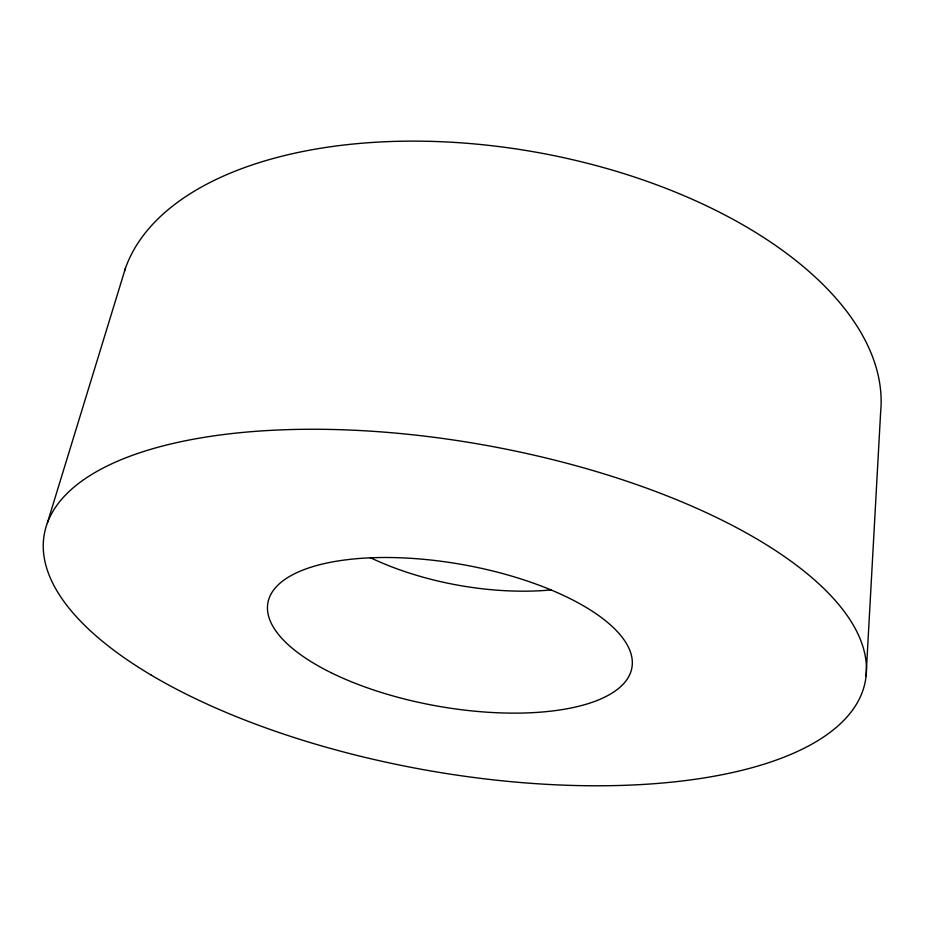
<?xml version="1.0" encoding="UTF-8"?>
<svg xmlns="http://www.w3.org/2000/svg" width="927" height="927" viewBox="0 0 927 927"><rect width="100%" height="100%" fill="white"/><g stroke="black" fill="none" stroke-linecap="round" stroke-linejoin="round"><path stroke-width="1.39" d="M866.061 676.258L880.65 411.878A385.261 204.021 10.1 0 0 541.577 153.21A385.261 204.021 10.1 0 0 124.485 271.055M47.323 523.083L125.423 268.297M551.287 589.92A177.787 81.344 10.1 0 1 370.14 557.567M151.356 675.192A417.057 165.133 10.1 0 0 847.394 716.513A417.057 165.133 10.1 0 0 365.771 430.858A417.057 165.133 10.1 0 0 151.356 675.192M330.962 672.631A184.867 71.854 10.1 0 0 629.166 675.795A184.867 71.854 10.1 0 0 389.537 557.521A184.867 71.854 10.1 0 0 330.962 672.631"/></g></svg>
